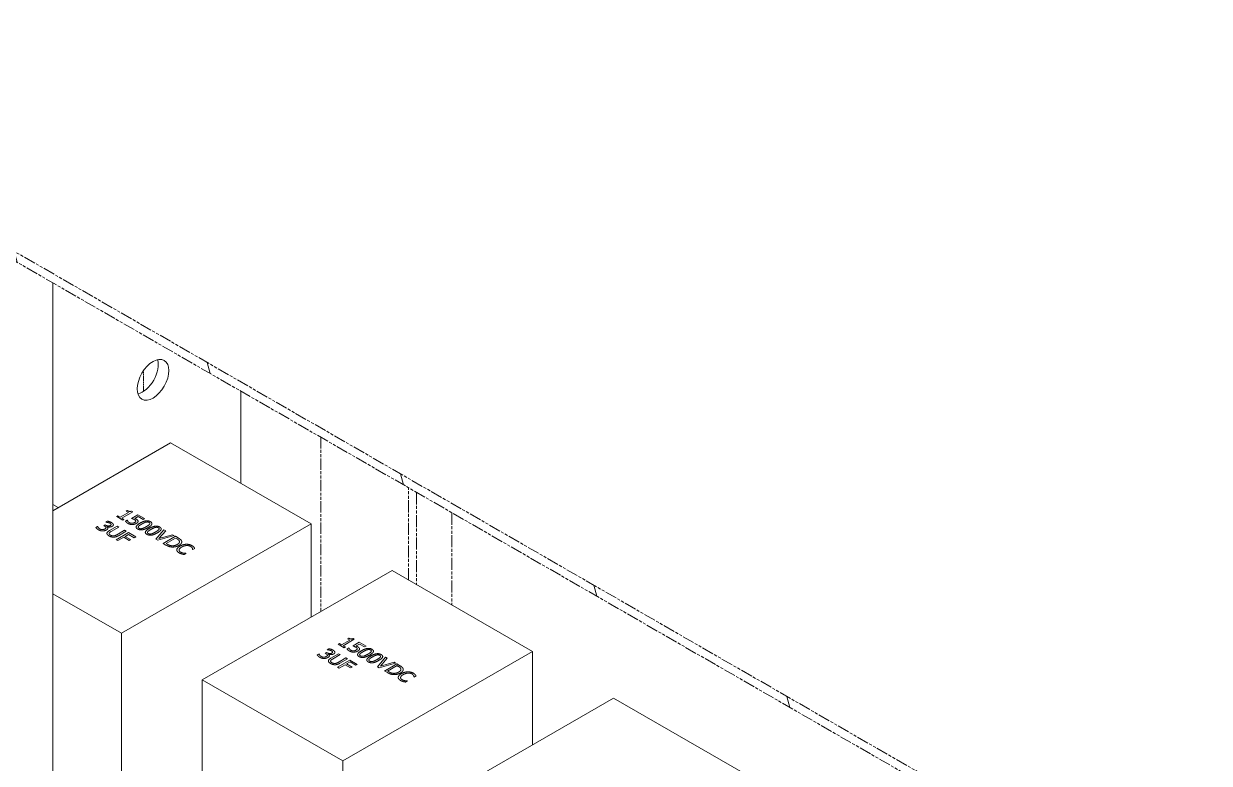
# Model space of a CAD drawing. Header units: millimetres. Extents: x 0 to 8410, y 0 to 5940.
# Drawn here: x 6881.3 to 7119.8, y 5013.7 to 5162.4 of the extents above; entities that cross this region are included whole.
import ezdxf

# ---------------------------------------------------------------- set-up
doc = ezdxf.new("R2010")
doc.units = ezdxf.units.MM
doc.header["$LTSCALE"] = 10
doc.linetypes.add('DOUBLE_DASH_CHAIN', pattern=[1.2403, 0.6614, -0.0827, 0.1654, -0.0827, 0.1654, -0.0827])
doc.layers.add('가시적인 것(ISO)', color=3, linetype='Continuous', lineweight=5, true_color=0x00ff00)
doc.layers.add('참조(ISO)', color=6, linetype='DOUBLE_DASH_CHAIN', lineweight=5, true_color=0xff00ff)
doc.layers.add('해치(ISO)', color=7, linetype='Continuous', lineweight=5)

msp = doc.modelspace()

# ---------------------------------------------------------------- hatches: boundary and pattern name
at = {"layer": '해치(ISO)'}
h = msp.add_hatch(dxfattribs=at)
h.set_pattern_fill('ANSI31', color=256, scale=254, angle=60, style=0)
h.set_pattern_definition([(105, (0, 0), (-30.66814, -8.2175), [])])
h.paths.add_polyline_path([(6509.78, 4601.9), (6509.78, 4593.32), (6511.4, 4592.38), (6511.4, 4593.71), (6511.4, 4594.02), (6511.4, 4600.97)])
h.paths.add_polyline_path([(6509.78, 4585.96), (6509.78, 4577.38), (6511.4, 4576.44), (6511.4, 4583.39), (6511.4, 4585.02)])
h.paths.add_polyline_path([(6511.4, 3946.93), (6509.78, 3947.86), (6509.78, 3939.28), (6511.4, 3938.34), (6511.4, 3939.67), (6511.4, 3939.98)])
h.paths.add_polyline_path([(6509.78, 3923.34), (6511.4, 3922.4), (6511.4, 3929.35), (6511.4, 3930.99), (6509.78, 3931.92)])
h.paths.add_polyline_path([(7381.14, 4100.11), (7381.14, 4093.17), (7381.14, 4091.53), (7382.77, 4090.59), (7382.77, 4099.18)])
h.paths.add_polyline_path([(7381.14, 4084.17), (7381.14, 4082.54), (7381.14, 4075.59), (7382.77, 4074.65), (7382.77, 4083.24)])
h.paths.add_polyline_path([(7381.14, 4727.42), (7382.77, 4726.48), (7382.77, 4737.27), (7381.14, 4738.21), (7381.14, 4737.94), (7381.14, 4736.57)])
h.paths.add_polyline_path([(6509.78, 5229.21), (6511.4, 5228.27), (6511.4, 5237.43), (6511.4, 5239.06), (6509.78, 5240)])
h.paths.add_polyline_path([(6511.4, 5273.23), (6488.28, 5286.55), (6488.28, 5307.32), (6488.28, 5340.02), (6498.55, 5334.1), (6498.56, 5334.1), (6516.56, 5323.73), (6517.98, 5322.91), (6517.99, 5322.91), (6518.08, 5322.86), (6518.09, 5322.85), (6518.87, 5322.4), (6518.96, 5322.35), (6534.7, 5313.28), (6536.11, 5312.47), (6538.23, 5311.25), (6557.83, 5299.97), (6566.06, 5295.23), (7326.48, 4857.33), (7335.14, 4852.34), (7337.26, 4851.12), (7366.25, 4834.43), (7368.37, 4833.21), (7370.49, 4831.98), (7372.62, 4830.76), (7374.74, 4829.54), (7375.98, 4828.82), (7377.4, 4828.01), (7381.65, 4825.56), (7399.49, 4815.29), (7401.1, 4814.36), (7401.61, 4814.07), (7403.36, 4813.06), (7404.27, 4812.54), (7404.27, 4808.84), (7404.27, 4801.48), (7404.27, 4796.6), (7404.27, 4792.3), (7404.27, 4792.17), (7404.27, 4792.16), (7404.27, 4786.36), (7404.27, 4785.7), (7404.27, 4781.94), (7404.27, 4781.46), (7404.27, 4779.83), (7404.27, 4759.07), (7381.14, 4772.38), (7381.14, 4747.2), (7381.14, 4745.57), (7382.77, 4744.63), (7382.77, 4769.57), (7405.89, 4756.25), (7405.89, 4813.48), (7357.19, 4841.53), (7341.46, 4850.59), (6551.09, 5305.73), (6538.23, 5313.13), (6536.34, 5314.22), (6536.11, 5314.36), (6535.36, 5314.79), (6486.65, 5342.83), (6486.65, 5285.61), (6509.78, 5272.29), (6509.78, 5247.35), (6511.4, 5246.42), (6511.4, 5247.74), (6511.4, 5248.05)])
h.paths.add_polyline_path([(6486.65, 3625.99), (6684.64, 3511.97), (7207.9, 3210.65), (7405.89, 3096.63), (7405.89, 3284.67), (7382.77, 3297.98), (7382.77, 3316.54), (7381.14, 3317.48), (7381.14, 3297.04), (7404.27, 3283.72), (7404.27, 3135.09), (7404.27, 3134.96), (7404.27, 3107.29), (7404.27, 3107.28), (7404.27, 3104.68), (7404.27, 3099.45), (7399.74, 3102.05), (7373.44, 3117.2), (7368.91, 3119.81), (6693.37, 3508.82), (6523.64, 3606.57), (6519.11, 3609.18), (6492.81, 3624.32), (6488.28, 3626.93), (6488.28, 3632.16), (6488.28, 3662.57), (6488.28, 3680.4), (6511.4, 3667.08), (6511.4, 3687.52), (6509.78, 3688.46), (6509.78, 3669.9), (6486.65, 3683.21)])
h = msp.add_hatch(dxfattribs=at)
h.set_pattern_fill('ANSI31', color=256, scale=254, angle=75, style=0)
h.set_pattern_definition([(119.99998, (0, 0), (-27.49631, -15.87499), [])])
edge = h.paths.add_edge_path()
edge.add_line((7404.27, 4779.83), (7404.27, 4781.46))
edge.add_line((7404.27, 4781.46), (7404.27, 4781.94))
edge.add_line((7404.27, 4781.94), (7404.27, 4785.7))
edge.add_line((7404.27, 4785.7), (7404.27, 4786.36))
edge.add_line((7404.27, 4786.36), (7404.27, 4792.16))
edge.add_line((7404.27, 4792.16), (7404.27, 4792.17))
edge.add_line((7404.27, 4792.17), (7404.27, 4792.3))
edge.add_line((7404.27, 4792.3), (7404.27, 4796.6))
edge.add_line((7404.27, 4796.6), (7404.27, 4801.48))
edge.add_line((7404.27, 4801.48), (7404.27, 4808.84))
edge.add_line((7404.27, 4808.84), (7404.27, 4812.54))
edge.add_line((7404.27, 4812.54), (7403.36, 4813.06))
edge.add_line((7403.36, 4813.06), (7401.61, 4814.07))
edge.add_line((7401.61, 4814.07), (7401.1, 4814.36))
edge.add_line((7401.1, 4814.36), (7399.49, 4815.29))
edge.add_line((7399.49, 4815.29), (7381.65, 4825.56))
edge.add_line((7381.65, 4825.56), (7377.4, 4828.01))
edge.add_line((7377.4, 4828.01), (7375.98, 4828.82))
edge.add_line((7375.98, 4828.82), (7375.98, 4827.19))
edge.add_ellipse((7378.1, 4825.97), major_axis=(1.5, -2.6), ratio=0.578093, start_angle=225.1108, end_angle=315.1108)
edge.add_line((7378.1, 4823.51), (7397.55, 4812.32))
edge.add_ellipse((7397.55, 4808.64), major_axis=(2.25, -3.9), ratio=0.578093, start_angle=45.1108, end_angle=135.1108, ccw=False)
edge.add_line((7400.73, 4806.81), (7400.73, 4784.32))
edge.add_ellipse((7402.85, 4783.1), major_axis=(1.5, -2.6), ratio=0.578093, start_angle=225.1108, end_angle=315.1108)
edge.add_line((7402.85, 4780.65), (7404.27, 4779.83))
edge = h.paths.add_edge_path()
edge.add_line((6488.28, 5307.32), (6489.69, 5306.5))
edge.add_ellipse((6489.69, 5308.95), major_axis=(1.5, -2.6), ratio=0.578093, start_angle=315.1108, end_angle=405.1108)
edge.add_line((6491.82, 5307.73), (6491.82, 5330.21))
edge.add_ellipse((6495, 5328.38), major_axis=(-2.25, 3.9), ratio=0.578093, start_angle=315.1108, end_angle=405.1108, ccw=False)
edge.add_line((6495, 5332.06), (6514.44, 5320.86))
edge.add_ellipse((6514.44, 5323.32), major_axis=(1.5, -2.6), ratio=0.578093, start_angle=315.1108, end_angle=405.1108)
edge.add_line((6516.56, 5322.09), (6516.56, 5323.73))
edge.add_line((6516.56, 5323.73), (6498.56, 5334.1))
edge.add_line((6498.56, 5334.1), (6498.55, 5334.1))
edge.add_line((6498.55, 5334.1), (6488.28, 5340.02))
edge.add_line((6488.28, 5340.02), (6488.28, 5307.32))

# ---------------------------------------------------------------- linework, layer by layer
at = {"layer": '가시적인 것(ISO)'}
for p, q in [((6887.18, 3452.78), (6887.18, 5110.31)), ((6925.02, 5069.96), (6925.02, 5088.52)), ((6910.87, 5078.11), (6887.18, 5064.46)), ((6910.87, 5078.11), (6939.16, 5061.82)), ((6888.29, 5065.1), (6887.18, 5065.74)), ((6900.03, 5063.29), (6900.28, 5063.43)), ((6900.04, 5063.28), (6900.28, 5063.42)), ((6900.28, 5063.43), (6900.73, 5063.17)), ((6900.28, 5063.43), (6900.28, 5063.42)), ((6900.28, 5063.42), (6900.73, 5063.16)), ((6900.73, 5063.17), (6902.39, 5064.13)), ((6900.73, 5063.16), (6902.39, 5064.12)), ((6903.28, 5064.27), (6901.05, 5062.99)), ((6901.94, 5064.39), (6902.17, 5064.52)), ((6902.39, 5064.13), (6901.94, 5064.39)), ((6901.95, 5064.38), (6902.17, 5064.51)), ((6902.17, 5064.52), (6902.17, 5064.51)), ((6902.39, 5064.13), (6902.39, 5064.12)), ((6903.02, 5064.42), (6903.28, 5064.27)), ((6903.02, 5064.42), (6903.02, 5064.41)), ((6903.02, 5064.41), (6903.27, 5064.27)), ((6903.02, 5062.95), (6904.3, 5063.68)), ((6903.03, 5062.94), (6904.3, 5063.67)), ((6904.32, 5063.33), (6903.66, 5062.95)), ((6904.3, 5063.68), (6905.65, 5062.9)), ((6904.3, 5063.68), (6904.3, 5063.67)), ((6904.3, 5063.67), (6905.65, 5062.89)), ((6905.36, 5062.73), (6904.32, 5063.33)), ((6895.84, 5061.12), (6896.19, 5061.32)), ((6895.84, 5061.11), (6896.19, 5061.31)), ((6896.19, 5061.32), (6896.22, 5061.31)), ((6896.19, 5061.32), (6896.19, 5061.31)), ((6896.19, 5061.31), (6896.22, 5061.3)), ((6896.22, 5061.31), (6896.22, 5061.3)), ((6897.45, 5061.47), (6897.73, 5061.62)), ((6897.59, 5061.39), (6897.45, 5061.47)), ((6897.46, 5061.46), (6897.73, 5061.62)), ((6897.73, 5061.62), (6897.84, 5061.56)), ((6897.73, 5061.62), (6897.73, 5061.62)), ((6897.73, 5061.62), (6897.84, 5061.55)), ((6897.83, 5062.19), (6898.18, 5062.39)), ((6897.85, 5062.18), (6897.83, 5062.19)), ((6897.84, 5062.19), (6898.18, 5062.38)), ((6897.88, 5061.08), (6897.88, 5061.07)), ((6898.11, 5061.28), (6898.09, 5061.27)), ((6898.09, 5061.27), (6898.09, 5061.26)), ((6898.18, 5062.39), (6898.18, 5062.38)), ((6898.59, 5060.49), (6900.13, 5061.38)), ((6898.59, 5060.49), (6900.13, 5061.38)), ((6898.9, 5061.7), (6898.9, 5061.69)), ((6900.46, 5061.19), (6898.92, 5060.31)), ((6901.24, 5062.59), (6900.03, 5063.29)), ((6900.13, 5061.38), (6900.46, 5061.19)), ((6900.13, 5061.38), (6900.13, 5061.38)), ((6900.13, 5061.38), (6900.45, 5061.19)), ((6900.73, 5063.17), (6900.73, 5063.16)), ((6900.98, 5039.83), (6939.16, 5061.82)), ((6901.05, 5062.99), (6901.49, 5062.74)), ((6901.05, 5062.99), (6901.05, 5062.98)), ((6901.05, 5062.98), (6901.48, 5062.73)), ((6901.49, 5062.74), (6901.24, 5062.59)), ((6901.81, 5062.36), (6902.16, 5062.57)), ((6901.81, 5062.36), (6902.16, 5062.56)), ((6902.16, 5062.57), (6902.18, 5062.55)), ((6902.16, 5062.57), (6902.16, 5062.56)), ((6902.16, 5062.56), (6902.18, 5062.54)), ((6902.18, 5062.55), (6902.18, 5062.54)), ((6902.32, 5062.32), (6902.32, 5062.31)), ((6903.11, 5061.95), (6903.11, 5061.95)), ((6903.66, 5062.95), (6903.66, 5062.94)), ((6903.86, 5062.37), (6903.86, 5062.36)), ((6904.35, 5061.17), (6904.35, 5061.16)), ((6905.65, 5062.9), (6905.36, 5062.73)), ((6906.72, 5061.92), (6906.72, 5061.91)), ((6939.16, 5061.82), (6939.16, 5043.09)), ((6898.51, 5059.89), (6898.51, 5059.88)), ((6899.92, 5058.66), (6902.39, 5060.08)), ((6900.25, 5058.47), (6899.92, 5058.66)), ((6899.93, 5058.65), (6902.39, 5060.07)), ((6900.04, 5059.65), (6901.59, 5060.54)), ((6900.04, 5059.64), (6901.59, 5060.53)), ((6901.44, 5059.15), (6900.25, 5058.47)), ((6901.92, 5060.35), (6900.38, 5059.46)), ((6902.54, 5058.52), (6901.44, 5059.15)), ((6901.59, 5060.54), (6901.92, 5060.35)), ((6901.59, 5060.54), (6901.59, 5060.53)), ((6901.59, 5060.53), (6901.92, 5060.35)), ((6902.43, 5059.72), (6901.73, 5059.32)), ((6901.73, 5059.32), (6902.84, 5058.69)), ((6901.73, 5059.32), (6901.73, 5059.31)), ((6901.73, 5059.31), (6902.83, 5058.68)), ((6902.39, 5060.08), (6903.87, 5059.23)), ((6902.39, 5060.08), (6902.39, 5060.07)), ((6902.39, 5060.07), (6903.87, 5059.23)), ((6903.58, 5059.06), (6902.43, 5059.72)), ((6902.84, 5058.69), (6902.54, 5058.52)), ((6903.87, 5059.23), (6903.58, 5059.06)), ((6906.21, 5060.1), (6906.21, 5060.09)), ((6907.92, 5058.74), (6909.54, 5060.66)), ((6908.28, 5058.54), (6907.92, 5058.74)), ((6907.93, 5058.74), (6909.54, 5060.65)), ((6911.6, 5059.47), (6908.28, 5058.54)), ((6909.9, 5060.45), (6908.53, 5058.88)), ((6908.53, 5058.88), (6911.27, 5059.66)), ((6908.53, 5058.87), (6911.27, 5059.66)), ((6908.53, 5058.88), (6908.53, 5058.87)), ((6908.57, 5060.85), (6908.57, 5060.84)), ((6909.37, 5057.91), (6911.84, 5059.34)), ((6909.37, 5057.91), (6911.84, 5059.33)), ((6909.54, 5060.66), (6909.9, 5060.45)), ((6909.54, 5060.66), (6909.54, 5060.65)), ((6909.54, 5060.65), (6909.89, 5060.45)), ((6911.88, 5058.98), (6909.98, 5057.88)), ((6911.27, 5059.66), (6911.6, 5059.47)), ((6911.27, 5059.66), (6911.27, 5059.66)), ((6911.27, 5059.66), (6911.59, 5059.47)), ((6911.84, 5059.34), (6912.4, 5059.01)), ((6911.84, 5059.34), (6911.84, 5059.33)), ((6911.84, 5059.33), (6912.4, 5059)), ((6912.14, 5058.84), (6911.88, 5058.98)), ((6909.94, 5057.58), (6909.37, 5057.91)), ((6909.98, 5057.88), (6909.98, 5057.88)), ((6909.98, 5057.88), (6910.23, 5057.74)), ((6909.98, 5057.88), (6910.23, 5057.73)), ((6911.08, 5057.44), (6911.08, 5057.43)), ((6912.59, 5056.56), (6912.59, 5056.56)), ((6912.67, 5058.24), (6912.67, 5058.23)), ((6915.32, 5056.68), (6915.3, 5056.7)), ((6915.72, 5056.91), (6915.32, 5056.68)), ((6915.54, 5057.18), (6915.54, 5057.18)), ((6913.49, 5055.95), (6913.49, 5055.95)), ((6913.97, 5055.9), (6913.58, 5055.68)), ((6913.95, 5055.92), (6913.97, 5055.9)), ((6913.95, 5055.92), (6913.95, 5055.91)), ((6913.95, 5055.91), (6913.97, 5055.9)), ((6955.42, 5052.45), (6917.24, 5030.47)), ((6955.42, 5052.45), (6983.71, 5036.17)), ((6900.98, 5039.83), (6887.18, 5047.78)), ((6900.98, 5001.57), (6900.98, 5039.83)), ((6944.58, 5037.63), (6944.83, 5037.78)), ((6944.58, 5037.63), (6944.83, 5037.77)), ((6945.78, 5036.94), (6944.58, 5037.63)), ((6944.83, 5037.78), (6945.28, 5037.52)), ((6944.83, 5037.78), (6944.83, 5037.77)), ((6944.83, 5037.77), (6945.28, 5037.51)), ((6945.28, 5037.52), (6946.94, 5038.47)), ((6945.28, 5037.51), (6946.94, 5038.47)), ((6945.28, 5037.52), (6945.28, 5037.51)), ((6947.83, 5038.62), (6945.6, 5037.34)), ((6945.6, 5037.34), (6946.04, 5037.08)), ((6945.6, 5037.34), (6945.6, 5037.33)), ((6945.6, 5037.33), (6946.03, 5037.08)), ((6946.04, 5037.08), (6945.78, 5036.94)), ((6946.49, 5038.73), (6946.72, 5038.86)), ((6946.94, 5038.47), (6946.49, 5038.73)), ((6946.5, 5038.73), (6946.72, 5038.86)), ((6946.72, 5038.86), (6946.72, 5038.86)), ((6946.94, 5038.47), (6946.94, 5038.47)), ((6947.57, 5038.77), (6947.83, 5038.62)), ((6947.57, 5038.77), (6947.57, 5038.76)), ((6947.57, 5038.76), (6947.82, 5038.62)), ((6947.57, 5037.29), (6948.84, 5038.03)), ((6947.58, 5037.29), (6948.84, 5038.02)), ((6948.87, 5037.68), (6948.21, 5037.3)), ((6948.21, 5037.3), (6948.21, 5037.29)), ((6948.84, 5038.03), (6950.2, 5037.24)), ((6948.84, 5038.03), (6948.84, 5038.02)), ((6948.84, 5038.02), (6950.19, 5037.24)), ((6949.91, 5037.08), (6948.87, 5037.68)), ((6950.2, 5037.24), (6949.91, 5037.08)), ((6940.39, 5035.47), (6940.74, 5035.67)), ((6940.39, 5035.46), (6940.74, 5035.66)), ((6940.74, 5035.67), (6940.76, 5035.66)), ((6940.74, 5035.67), (6940.74, 5035.66)), ((6940.74, 5035.66), (6940.76, 5035.65)), ((6940.76, 5035.66), (6940.76, 5035.65)), ((6942, 5035.81), (6942.27, 5035.97)), ((6942.14, 5035.73), (6942, 5035.81)), ((6942.01, 5035.81), (6942.27, 5035.96)), ((6942.27, 5035.97), (6942.38, 5035.91)), ((6942.27, 5035.97), (6942.27, 5035.96)), ((6942.27, 5035.96), (6942.38, 5035.9)), ((6942.38, 5036.54), (6942.73, 5036.74)), ((6942.4, 5036.52), (6942.38, 5036.54)), ((6942.39, 5036.53), (6942.73, 5036.73)), ((6942.43, 5035.43), (6942.43, 5035.42)), ((6942.66, 5035.63), (6942.64, 5035.61)), ((6942.64, 5035.61), (6942.64, 5035.6)), ((6942.73, 5036.74), (6942.73, 5036.73)), ((6943.14, 5034.84), (6944.68, 5035.73)), ((6943.14, 5034.83), (6944.68, 5035.72)), ((6943.45, 5036.04), (6943.45, 5036.04)), ((6945.01, 5035.54), (6943.46, 5034.65)), ((6944.59, 5034), (6946.14, 5034.89)), ((6944.59, 5033.99), (6946.14, 5034.88)), ((6944.68, 5035.73), (6945.01, 5035.54)), ((6944.68, 5035.73), (6944.68, 5035.72)), ((6944.68, 5035.72), (6945, 5035.54)), ((6946.47, 5034.7), (6944.93, 5033.81)), ((6945.52, 5014.18), (6983.71, 5036.17)), ((6946.14, 5034.89), (6946.47, 5034.7)), ((6946.14, 5034.89), (6946.14, 5034.88)), ((6946.14, 5034.88), (6946.46, 5034.7)), ((6946.35, 5036.71), (6946.71, 5036.91)), ((6946.36, 5036.71), (6946.71, 5036.91)), ((6946.71, 5036.91), (6946.73, 5036.9)), ((6946.71, 5036.91), (6946.71, 5036.91)), ((6946.71, 5036.91), (6946.73, 5036.89)), ((6946.73, 5036.9), (6946.73, 5036.89)), ((6946.86, 5036.67), (6946.86, 5036.66)), ((6947.66, 5036.3), (6947.66, 5036.29)), ((6948.41, 5036.72), (6948.41, 5036.71)), ((6948.9, 5035.51), (6948.9, 5035.51)), ((6951.26, 5036.26), (6951.26, 5036.25)), ((6952.47, 5033.09), (6954.09, 5035)), ((6952.47, 5033.09), (6954.09, 5035)), ((6954.44, 5034.8), (6953.08, 5033.22)), ((6953.12, 5035.19), (6953.12, 5035.18)), ((6954.09, 5035), (6954.44, 5034.8)), ((6954.09, 5035), (6954.09, 5035)), ((6954.09, 5035), (6954.44, 5034.8)), ((6983.71, 5036.17), (6983.71, 5017.43)), ((6943.06, 5034.24), (6943.06, 5034.23)), ((6944.47, 5033), (6946.94, 5034.43)), ((6944.47, 5033), (6946.94, 5034.42)), ((6944.8, 5032.81), (6944.47, 5033)), ((6945.99, 5033.5), (6944.8, 5032.81)), ((6947.09, 5032.86), (6945.99, 5033.5)), ((6946.98, 5034.07), (6946.28, 5033.67)), ((6946.28, 5033.67), (6947.38, 5033.03)), ((6946.28, 5033.67), (6946.28, 5033.66)), ((6946.28, 5033.66), (6947.38, 5033.03)), ((6946.94, 5034.43), (6948.42, 5033.58)), ((6946.94, 5034.43), (6946.94, 5034.42)), ((6946.94, 5034.42), (6948.42, 5033.57)), ((6948.13, 5033.41), (6946.98, 5034.07)), ((6947.38, 5033.03), (6947.09, 5032.86)), ((6948.42, 5033.58), (6948.13, 5033.41)), ((6950.76, 5034.44), (6950.76, 5034.44)), ((6952.82, 5032.88), (6952.47, 5033.09)), ((6956.15, 5033.82), (6952.82, 5032.88)), ((6953.08, 5033.22), (6955.82, 5034.01)), ((6953.08, 5033.21), (6955.82, 5034)), ((6953.08, 5033.22), (6953.08, 5033.21)), ((6953.91, 5032.26), (6956.39, 5033.68)), ((6953.92, 5032.25), (6956.39, 5033.67)), ((6956.43, 5033.33), (6954.53, 5032.23)), ((6955.82, 5034.01), (6956.15, 5033.82)), ((6955.82, 5034.01), (6955.82, 5034)), ((6955.82, 5034), (6956.14, 5033.82)), ((6956.39, 5033.68), (6956.95, 5033.36)), ((6956.39, 5033.68), (6956.39, 5033.67)), ((6956.39, 5033.67), (6956.95, 5033.35)), ((6956.68, 5033.18), (6956.43, 5033.33)), ((6957.22, 5032.58), (6957.22, 5032.57)), ((6945.52, 5014.18), (6917.24, 5030.47)), ((6917.24, 5030.47), (6917.24, 4995.67)), ((6954.48, 5031.93), (6953.91, 5032.26)), ((6954.53, 5032.23), (6954.53, 5032.22)), ((6954.53, 5032.23), (6954.78, 5032.09)), ((6954.53, 5032.22), (6954.78, 5032.08)), ((6955.63, 5031.79), (6955.63, 5031.78)), ((6957.14, 5030.91), (6957.14, 5030.9)), ((6958.03, 5030.3), (6958.03, 5030.29)), ((6958.52, 5030.25), (6958.13, 5030.02)), ((6958.5, 5030.26), (6958.52, 5030.25)), ((6958.5, 5030.26), (6958.5, 5030.26)), ((6958.5, 5030.26), (6958.51, 5030.25)), ((6959.87, 5031.03), (6959.85, 5031.04)), ((6960.27, 5031.26), (6959.87, 5031.03)), ((6960.08, 5031.53), (6960.08, 5031.52)), ((6999.97, 5026.8), (6961.79, 5004.81)), ((6999.97, 5026.8), (7028.25, 5010.51)), ((6945.52, 4973.3), (6945.52, 5014.18))]:
    msp.add_line(p, q, dxfattribs=at)
msp.add_ellipse((6907.34, 5090.82), major_axis=(-2.25, -3.9), ratio=0.578093, dxfattribs=at)
msp.add_ellipse((6905.22, 5092.04), major_axis=(2.25, 3.9), ratio=0.578093, start_param=3.631445, end_param=5.793333, dxfattribs=at)
for points in [[(6902.17, 5064.52), (6902.42, 5064.37), (6902.81, 5064.32), (6903.02, 5064.42)], [(6902.17, 5064.51), (6902.42, 5064.36), (6902.81, 5064.31), (6903.02, 5064.41)], [(6896.36, 5060.64), (6896.18, 5060.75), (6895.9, 5061.01), (6895.84, 5061.12)], [(6896.22, 5061.31), (6896.24, 5061.21), (6896.46, 5060.92), (6896.63, 5060.82)], [(6896.22, 5061.3), (6896.24, 5061.2), (6896.46, 5060.91), (6896.63, 5060.81)], [(6897.88, 5061.12), (6897.86, 5061.19), (6897.7, 5061.32), (6897.59, 5061.39)], [(6897.67, 5060.83), (6897.8, 5060.9), (6897.9, 5061.05), (6897.88, 5061.12)], [(6897.84, 5061.56), (6898.06, 5061.43), (6898.55, 5061.39), (6898.75, 5061.51)], [(6897.84, 5061.55), (6898.06, 5061.42), (6898.55, 5061.39), (6898.75, 5061.5)], [(6898.24, 5062.12), (6898.12, 5062.14), (6897.93, 5062.17), (6897.85, 5062.18)], [(6898.26, 5060.98), (6898.27, 5060.9), (6898.14, 5060.71), (6897.98, 5060.62)], [(6898.09, 5061.27), (6898.15, 5061.21), (6898.26, 5061.07), (6898.26, 5060.98)], [(6898.09, 5061.26), (6898.15, 5061.2), (6898.26, 5061.06), (6898.26, 5060.97)], [(6899.13, 5061.34), (6898.92, 5061.22), (6898.34, 5061.19), (6898.11, 5061.28)], [(6898.18, 5062.39), (6898.35, 5062.36), (6898.81, 5062.2), (6898.98, 5062.11)], [(6898.18, 5062.38), (6898.35, 5062.35), (6898.81, 5062.19), (6898.98, 5062.1)], [(6898.67, 5061.96), (6898.58, 5062.01), (6898.36, 5062.09), (6898.24, 5062.12)], [(6898.26, 5060.97), (6898.26, 5060.97), (6898.26, 5060.96)], [(6898.89, 5061.74), (6898.87, 5061.8), (6898.75, 5061.91), (6898.67, 5061.96)], [(6898.75, 5061.51), (6898.85, 5061.56), (6898.91, 5061.68), (6898.89, 5061.74)], [(6898.98, 5062.11), (6899.15, 5062.01), (6899.33, 5061.83), (6899.36, 5061.73)], [(6898.98, 5062.1), (6899.15, 5062), (6899.33, 5061.82), (6899.36, 5061.72)], [(6899.36, 5061.73), (6899.39, 5061.62), (6899.28, 5061.42), (6899.13, 5061.34)], [(6899.36, 5061.72), (6899.37, 5061.68), (6899.37, 5061.65)], [(6902.31, 5061.91), (6902.14, 5062.01), (6901.87, 5062.26), (6901.81, 5062.36)], [(6902.18, 5062.55), (6902.19, 5062.51), (6902.26, 5062.39), (6902.32, 5062.32)], [(6902.18, 5062.54), (6902.19, 5062.51), (6902.26, 5062.38), (6902.32, 5062.31)], [(6903.16, 5061.7), (6902.95, 5061.7), (6902.51, 5061.8), (6902.31, 5061.91)], [(6902.32, 5062.32), (6902.38, 5062.25), (6902.5, 5062.13), (6902.61, 5062.07)], [(6902.32, 5062.31), (6902.38, 5062.24), (6902.5, 5062.12), (6902.61, 5062.06)], [(6902.61, 5062.07), (6902.71, 5062.01), (6902.97, 5061.95), (6903.11, 5061.95)], [(6902.61, 5062.06), (6902.71, 5062.01), (6902.97, 5061.94), (6903.11, 5061.95)], [(6903.57, 5062.7), (6903.43, 5062.78), (6903.12, 5062.91), (6903.02, 5062.95)], [(6903.11, 5061.95), (6903.25, 5061.96), (6903.51, 5062.04), (6903.64, 5062.11)], [(6903.11, 5061.95), (6903.25, 5061.95), (6903.51, 5062.03), (6903.64, 5062.1)], [(6903.98, 5061.92), (6903.8, 5061.81), (6903.38, 5061.7), (6903.16, 5061.7)], [(6903.86, 5062.4), (6903.85, 5062.48), (6903.7, 5062.63), (6903.57, 5062.7)], [(6903.64, 5062.11), (6903.78, 5062.19), (6903.87, 5062.33), (6903.86, 5062.4)], [(6903.66, 5062.95), (6903.73, 5062.92), (6903.85, 5062.86), (6903.9, 5062.83)], [(6903.66, 5062.94), (6903.73, 5062.91), (6903.85, 5062.85), (6903.9, 5062.82)], [(6903.9, 5062.83), (6904.09, 5062.72), (6904.29, 5062.53), (6904.32, 5062.41)], [(6903.9, 5062.82), (6904.09, 5062.71), (6904.29, 5062.52), (6904.32, 5062.4)], [(6904.25, 5060.8), (6903.84, 5061.03), (6904.09, 5061.62), (6904.74, 5061.99)], [(6904.32, 5062.41), (6904.35, 5062.28), (6904.2, 5062.05), (6903.98, 5061.92)], [(6906.33, 5061.08), (6905.66, 5060.7), (6904.65, 5060.57), (6904.25, 5060.8)], [(6904.32, 5062.4), (6904.33, 5062.37), (6904.33, 5062.33)], [(6904.42, 5061.32), (6904.34, 5061.22), (6904.38, 5061.04), (6904.52, 5060.96)], [(6905.08, 5061.8), (6904.82, 5061.65), (6904.5, 5061.43), (6904.42, 5061.32)], [(6904.52, 5060.96), (6904.66, 5060.88), (6904.97, 5060.85), (6905.15, 5060.9)], [(6904.52, 5060.95), (6904.66, 5060.87), (6904.97, 5060.84), (6905.15, 5060.89)], [(6904.74, 5061.99), (6905.41, 5062.38), (6906.42, 5062.51), (6906.82, 5062.28)], [(6904.74, 5061.99), (6905.41, 5062.37), (6906.42, 5062.51), (6906.82, 5062.27)], [(6905.92, 5062.19), (6905.74, 5062.14), (6905.32, 5061.94), (6905.08, 5061.8)], [(6905.15, 5060.9), (6905.32, 5060.94), (6905.74, 5061.13), (6905.99, 5061.28)], [(6905.15, 5060.89), (6905.32, 5060.93), (6905.74, 5061.12), (6905.99, 5061.27)], [(6906.1, 5059.73), (6905.7, 5059.96), (6905.95, 5060.55), (6906.6, 5060.93)], [(6906.55, 5062.12), (6906.41, 5062.2), (6906.1, 5062.23), (6905.92, 5062.19)], [(6905.99, 5061.28), (6906.24, 5061.43), (6906.58, 5061.66), (6906.66, 5061.77)], [(6905.99, 5061.27), (6906.24, 5061.42), (6906.58, 5061.66), (6906.66, 5061.76)], [(6906.82, 5062.28), (6907.23, 5062.05), (6906.97, 5061.46), (6906.33, 5061.08)], [(6906.66, 5061.77), (6906.73, 5061.87), (6906.69, 5062.04), (6906.55, 5062.12)], [(6906.6, 5060.93), (6907.27, 5061.31), (6908.28, 5061.45), (6908.68, 5061.21)], [(6906.6, 5060.92), (6907.27, 5061.3), (6908.28, 5061.44), (6908.68, 5061.2)], [(6906.66, 5061.76), (6906.72, 5061.84), (6906.72, 5061.91)], [(6906.82, 5062.27), (6907.13, 5062.1), (6907.13, 5061.89)], [(6907.78, 5061.12), (6907.6, 5061.07), (6907.18, 5060.87), (6906.94, 5060.73)], [(6908.41, 5061.05), (6908.27, 5061.13), (6907.96, 5061.16), (6907.78, 5061.12)], [(6908.68, 5061.21), (6909.09, 5060.98), (6908.83, 5060.39), (6908.18, 5060.02)], [(6908.51, 5060.7), (6908.59, 5060.8), (6908.55, 5060.97), (6908.41, 5061.05)], [(6908.68, 5061.2), (6908.99, 5061.03), (6908.99, 5060.82)], [(6897.2, 5060.42), (6896.98, 5060.42), (6896.56, 5060.53), (6896.36, 5060.64)], [(6896.63, 5060.82), (6896.73, 5060.76), (6897, 5060.68), (6897.14, 5060.68)], [(6896.63, 5060.81), (6896.73, 5060.75), (6897, 5060.67), (6897.14, 5060.68)], [(6897.14, 5060.68), (6897.28, 5060.69), (6897.53, 5060.75), (6897.67, 5060.83)], [(6897.14, 5060.68), (6897.28, 5060.68), (6897.53, 5060.74), (6897.67, 5060.82)], [(6897.98, 5060.62), (6897.81, 5060.52), (6897.41, 5060.43), (6897.2, 5060.42)], [(6898.07, 5059.92), (6898.07, 5060.07), (6898.32, 5060.34), (6898.59, 5060.49)], [(6898.5, 5059.41), (6898.28, 5059.54), (6898.07, 5059.79), (6898.07, 5059.92)], [(6899.39, 5059.17), (6899.15, 5059.17), (6898.73, 5059.28), (6898.5, 5059.41)], [(6898.52, 5059.96), (6898.49, 5059.86), (6898.62, 5059.67), (6898.78, 5059.58)], [(6898.92, 5060.31), (6898.74, 5060.21), (6898.56, 5060.05), (6898.52, 5059.96)], [(6898.78, 5059.58), (6898.94, 5059.49), (6899.28, 5059.41), (6899.44, 5059.43)], [(6898.78, 5059.57), (6898.94, 5059.48), (6899.28, 5059.4), (6899.44, 5059.42)], [(6900.38, 5059.46), (6900.12, 5059.31), (6899.65, 5059.16), (6899.39, 5059.17)], [(6899.44, 5059.43), (6899.6, 5059.45), (6899.88, 5059.55), (6900.04, 5059.65)], [(6899.44, 5059.42), (6899.6, 5059.44), (6899.88, 5059.54), (6900.04, 5059.64)], [(6908.18, 5060.02), (6907.52, 5059.63), (6906.51, 5059.5), (6906.1, 5059.73)], [(6906.28, 5060.25), (6906.19, 5060.15), (6906.23, 5059.97), (6906.38, 5059.89)], [(6906.94, 5060.73), (6906.68, 5060.58), (6906.36, 5060.36), (6906.28, 5060.25)], [(6906.38, 5059.89), (6906.52, 5059.81), (6906.82, 5059.78), (6907.01, 5059.83)], [(6906.38, 5059.88), (6906.52, 5059.8), (6906.82, 5059.77), (6907.01, 5059.82)], [(6907.01, 5059.83), (6907.18, 5059.87), (6907.59, 5060.06), (6907.85, 5060.21)], [(6907.01, 5059.82), (6907.18, 5059.86), (6907.59, 5060.05), (6907.85, 5060.2)], [(6907.85, 5060.21), (6908.1, 5060.36), (6908.44, 5060.6), (6908.51, 5060.7)], [(6907.85, 5060.2), (6908.1, 5060.35), (6908.44, 5060.59), (6908.51, 5060.69)], [(6908.51, 5060.69), (6908.57, 5060.77), (6908.57, 5060.84)], [(6912.64, 5058.38), (6912.59, 5058.5), (6912.36, 5058.71), (6912.14, 5058.84)], [(6912.4, 5059.01), (6912.75, 5058.81), (6913.05, 5058.52), (6913.09, 5058.39)], [(6912.4, 5059), (6912.75, 5058.8), (6913.05, 5058.51), (6913.09, 5058.38)], [(6911.01, 5057.19), (6910.7, 5057.23), (6910.24, 5057.41), (6909.94, 5057.58)], [(6910.23, 5057.74), (6910.45, 5057.61), (6910.85, 5057.46), (6911.08, 5057.44)], [(6910.23, 5057.73), (6910.45, 5057.61), (6910.85, 5057.46), (6911.08, 5057.43)], [(6912.55, 5057.5), (6912.21, 5057.3), (6911.39, 5057.15), (6911.01, 5057.19)], [(6911.08, 5057.44), (6911.37, 5057.41), (6911.92, 5057.53), (6912.21, 5057.7)], [(6911.08, 5057.43), (6911.37, 5057.4), (6911.92, 5057.52), (6912.21, 5057.69)], [(6912.6, 5056), (6912.36, 5056.14), (6912.11, 5056.47), (6912.13, 5056.64)], [(6912.12, 5056.6), (6912.12, 5056.62), (6912.13, 5056.64)], [(6912.13, 5056.64), (6912.14, 5056.82), (6912.46, 5057.19), (6912.77, 5057.37)], [(6912.13, 5056.64), (6912.14, 5056.81), (6912.46, 5057.18), (6912.77, 5057.36)], [(6912.21, 5057.7), (6912.5, 5057.86), (6912.71, 5058.2), (6912.64, 5058.38)], [(6913.09, 5058.39), (6913.17, 5058.16), (6912.91, 5057.71), (6912.55, 5057.5)], [(6913.11, 5057.18), (6912.86, 5057.03), (6912.61, 5056.75), (6912.59, 5056.61)], [(6912.59, 5056.61), (6912.57, 5056.48), (6912.73, 5056.25), (6912.89, 5056.16)], [(6912.77, 5057.37), (6913.08, 5057.55), (6913.7, 5057.73), (6914.02, 5057.74)], [(6912.77, 5057.36), (6913.08, 5057.54), (6913.7, 5057.72), (6914.02, 5057.73)], [(6912.89, 5056.16), (6913.03, 5056.08), (6913.34, 5055.98), (6913.49, 5055.95)], [(6912.89, 5056.15), (6913.03, 5056.07), (6913.34, 5055.97), (6913.49, 5055.95)], [(6913.09, 5058.38), (6913.12, 5058.29), (6913.12, 5058.21)], [(6914.08, 5057.48), (6913.85, 5057.47), (6913.35, 5057.31), (6913.11, 5057.18)], [(6914.02, 5057.74), (6914.34, 5057.75), (6914.92, 5057.62), (6915.17, 5057.47)], [(6914.02, 5057.73), (6914.34, 5057.74), (6914.92, 5057.61), (6915.17, 5057.46)], [(6914.88, 5057.31), (6914.72, 5057.4), (6914.31, 5057.49), (6914.08, 5057.48)], [(6915.23, 5056.98), (6915.18, 5057.06), (6915.03, 5057.23), (6914.88, 5057.31)], [(6915.17, 5057.47), (6915.29, 5057.4), (6915.47, 5057.25), (6915.54, 5057.18)], [(6915.17, 5057.46), (6915.29, 5057.39), (6915.47, 5057.24), (6915.54, 5057.18)], [(6915.3, 5056.7), (6915.29, 5056.75), (6915.27, 5056.89), (6915.23, 5056.98)], [(6915.54, 5057.18), (6915.59, 5057.12), (6915.68, 5056.98), (6915.72, 5056.91)], [(6913.11, 5055.79), (6912.97, 5055.83), (6912.75, 5055.91), (6912.6, 5056)], [(6913.58, 5055.68), (6913.46, 5055.7), (6913.24, 5055.75), (6913.11, 5055.79)], [(6913.49, 5055.95), (6913.63, 5055.93), (6913.87, 5055.92), (6913.95, 5055.92)], [(6913.49, 5055.95), (6913.63, 5055.92), (6913.87, 5055.91), (6913.95, 5055.91)], [(6946.72, 5038.86), (6946.97, 5038.72), (6947.36, 5038.66), (6947.57, 5038.77)], [(6946.72, 5038.86), (6946.97, 5038.71), (6947.36, 5038.65), (6947.57, 5038.76)], [(6948.12, 5037.04), (6947.98, 5037.12), (6947.67, 5037.26), (6947.57, 5037.29)], [(6948.21, 5037.3), (6948.28, 5037.27), (6948.4, 5037.2), (6948.45, 5037.17)], [(6948.21, 5037.29), (6948.28, 5037.26), (6948.4, 5037.19), (6948.45, 5037.17)], [(6948.45, 5037.17), (6948.64, 5037.06), (6948.84, 5036.88), (6948.87, 5036.76)], [(6948.45, 5037.17), (6948.64, 5037.06), (6948.84, 5036.87), (6948.87, 5036.75)], [(6940.91, 5034.99), (6940.73, 5035.1), (6940.45, 5035.36), (6940.39, 5035.47)], [(6940.76, 5035.66), (6940.79, 5035.55), (6941, 5035.27), (6941.18, 5035.17)], [(6940.76, 5035.65), (6940.79, 5035.54), (6941, 5035.26), (6941.18, 5035.16)], [(6941.75, 5034.77), (6941.53, 5034.77), (6941.11, 5034.88), (6940.91, 5034.99)], [(6941.18, 5035.17), (6941.28, 5035.11), (6941.55, 5035.03), (6941.69, 5035.03)], [(6941.18, 5035.16), (6941.28, 5035.1), (6941.55, 5035.02), (6941.69, 5035.02)], [(6941.69, 5035.03), (6941.83, 5035.04), (6942.08, 5035.1), (6942.21, 5035.17)], [(6941.69, 5035.02), (6941.83, 5035.03), (6942.08, 5035.09), (6942.21, 5035.17)], [(6942.53, 5034.97), (6942.36, 5034.87), (6941.96, 5034.77), (6941.75, 5034.77)], [(6942.42, 5035.47), (6942.4, 5035.54), (6942.25, 5035.67), (6942.14, 5035.73)], [(6942.21, 5035.17), (6942.35, 5035.25), (6942.44, 5035.4), (6942.42, 5035.47)], [(6942.38, 5035.91), (6942.61, 5035.78), (6943.1, 5035.74), (6943.3, 5035.86)], [(6942.38, 5035.9), (6942.61, 5035.77), (6943.1, 5035.73), (6943.3, 5035.85)], [(6942.78, 5036.46), (6942.67, 5036.49), (6942.48, 5036.52), (6942.4, 5036.52)], [(6942.81, 5035.33), (6942.82, 5035.24), (6942.69, 5035.06), (6942.53, 5034.97)], [(6942.62, 5034.27), (6942.62, 5034.42), (6942.87, 5034.69), (6943.14, 5034.84)], [(6942.64, 5035.61), (6942.7, 5035.56), (6942.81, 5035.41), (6942.81, 5035.33)], [(6942.64, 5035.6), (6942.7, 5035.55), (6942.81, 5035.41), (6942.81, 5035.32)], [(6943.67, 5035.68), (6943.47, 5035.56), (6942.89, 5035.54), (6942.66, 5035.63)], [(6942.73, 5036.74), (6942.9, 5036.71), (6943.36, 5036.55), (6943.53, 5036.45)], [(6942.73, 5036.73), (6942.9, 5036.7), (6943.36, 5036.54), (6943.53, 5036.45)], [(6943.22, 5036.3), (6943.13, 5036.36), (6942.9, 5036.43), (6942.78, 5036.46)], [(6942.81, 5035.32), (6942.81, 5035.32), (6942.81, 5035.31)], [(6943.44, 5036.09), (6943.42, 5036.15), (6943.3, 5036.25), (6943.22, 5036.3)], [(6943.3, 5035.86), (6943.4, 5035.91), (6943.46, 5036.03), (6943.44, 5036.09)], [(6943.53, 5036.45), (6943.7, 5036.36), (6943.88, 5036.17), (6943.91, 5036.07)], [(6943.53, 5036.45), (6943.7, 5036.35), (6943.88, 5036.17), (6943.91, 5036.06)], [(6943.91, 5036.07), (6943.94, 5035.97), (6943.83, 5035.77), (6943.67, 5035.68)], [(6943.91, 5036.06), (6943.92, 5036.03), (6943.92, 5036)], [(6946.86, 5036.26), (6946.69, 5036.36), (6946.42, 5036.6), (6946.35, 5036.71)], [(6946.73, 5036.9), (6946.74, 5036.86), (6946.81, 5036.74), (6946.86, 5036.67)], [(6946.73, 5036.89), (6946.74, 5036.85), (6946.81, 5036.73), (6946.86, 5036.66)], [(6946.86, 5036.67), (6946.93, 5036.59), (6947.05, 5036.48), (6947.15, 5036.42)], [(6946.86, 5036.66), (6946.93, 5036.59), (6947.05, 5036.47), (6947.15, 5036.41)], [(6947.71, 5036.05), (6947.5, 5036.04), (6947.05, 5036.15), (6946.86, 5036.26)], [(6947.15, 5036.42), (6947.25, 5036.36), (6947.52, 5036.29), (6947.66, 5036.3)], [(6947.15, 5036.41), (6947.25, 5036.35), (6947.52, 5036.29), (6947.66, 5036.29)], [(6947.66, 5036.3), (6947.8, 5036.31), (6948.06, 5036.38), (6948.19, 5036.46)], [(6947.66, 5036.29), (6947.8, 5036.3), (6948.06, 5036.37), (6948.19, 5036.45)], [(6948.53, 5036.26), (6948.35, 5036.16), (6947.93, 5036.05), (6947.71, 5036.05)], [(6948.41, 5036.75), (6948.4, 5036.82), (6948.24, 5036.97), (6948.12, 5037.04)], [(6948.19, 5036.46), (6948.32, 5036.54), (6948.42, 5036.67), (6948.41, 5036.75)], [(6948.8, 5035.14), (6948.39, 5035.38), (6948.64, 5035.97), (6949.29, 5036.34)], [(6948.87, 5036.76), (6948.9, 5036.63), (6948.75, 5036.39), (6948.53, 5036.26)], [(6950.87, 5035.43), (6950.21, 5035.05), (6949.2, 5034.91), (6948.8, 5035.14)], [(6948.87, 5036.75), (6948.88, 5036.71), (6948.88, 5036.68)], [(6948.97, 5035.67), (6948.89, 5035.57), (6948.93, 5035.39), (6949.07, 5035.3)], [(6949.63, 5036.15), (6949.37, 5036), (6949.05, 5035.78), (6948.97, 5035.67)], [(6949.07, 5035.3), (6949.21, 5035.22), (6949.52, 5035.2), (6949.7, 5035.24)], [(6949.07, 5035.29), (6949.21, 5035.22), (6949.52, 5035.19), (6949.7, 5035.23)], [(6949.29, 5036.34), (6949.96, 5036.73), (6950.97, 5036.86), (6951.37, 5036.63)], [(6949.29, 5036.33), (6949.96, 5036.72), (6950.97, 5036.85), (6951.37, 5036.62)], [(6950.47, 5036.53), (6950.29, 5036.49), (6949.87, 5036.29), (6949.63, 5036.15)], [(6949.7, 5035.24), (6949.87, 5035.28), (6950.28, 5035.48), (6950.54, 5035.63)], [(6949.7, 5035.23), (6949.87, 5035.28), (6950.28, 5035.47), (6950.54, 5035.62)], [(6950.65, 5034.07), (6950.24, 5034.31), (6950.5, 5034.9), (6951.15, 5035.27)], [(6951.1, 5036.47), (6950.96, 5036.55), (6950.65, 5036.58), (6950.47, 5036.53)], [(6950.54, 5035.63), (6950.79, 5035.77), (6951.13, 5036.01), (6951.2, 5036.11)], [(6950.54, 5035.62), (6950.79, 5035.76), (6951.13, 5036), (6951.2, 5036.1)], [(6951.48, 5035.08), (6951.22, 5034.93), (6950.91, 5034.71), (6950.82, 5034.6)], [(6951.37, 5036.63), (6951.78, 5036.39), (6951.52, 5035.8), (6950.87, 5035.43)], [(6951.2, 5036.11), (6951.28, 5036.21), (6951.24, 5036.39), (6951.1, 5036.47)], [(6951.15, 5035.27), (6951.82, 5035.66), (6952.82, 5035.79), (6953.23, 5035.56)], [(6951.15, 5035.26), (6951.82, 5035.65), (6952.82, 5035.78), (6953.23, 5035.55)], [(6951.2, 5036.1), (6951.26, 5036.18), (6951.26, 5036.25)], [(6951.37, 5036.62), (6951.68, 5036.44), (6951.68, 5036.23)], [(6952.32, 5035.46), (6952.15, 5035.42), (6951.73, 5035.22), (6951.48, 5035.08)], [(6952.95, 5035.4), (6952.82, 5035.48), (6952.51, 5035.51), (6952.32, 5035.46)], [(6952.4, 5034.56), (6952.65, 5034.7), (6952.98, 5034.94), (6953.06, 5035.04)], [(6952.4, 5034.55), (6952.65, 5034.69), (6952.98, 5034.93), (6953.06, 5035.04)], [(6953.23, 5035.56), (6953.64, 5035.32), (6953.38, 5034.73), (6952.73, 5034.36)], [(6953.06, 5035.04), (6953.14, 5035.15), (6953.09, 5035.32), (6952.95, 5035.4)], [(6953.06, 5035.04), (6953.12, 5035.11), (6953.12, 5035.18)], [(6953.23, 5035.55), (6953.54, 5035.37), (6953.54, 5035.16)], [(6943.05, 5033.76), (6942.83, 5033.89), (6942.62, 5034.14), (6942.62, 5034.27)], [(6943.94, 5033.51), (6943.7, 5033.51), (6943.28, 5033.63), (6943.05, 5033.76)], [(6943.07, 5034.3), (6943.04, 5034.21), (6943.16, 5034.02), (6943.33, 5033.92)], [(6943.46, 5034.65), (6943.29, 5034.55), (6943.1, 5034.39), (6943.07, 5034.3)], [(6943.33, 5033.92), (6943.48, 5033.83), (6943.83, 5033.75), (6943.99, 5033.77)], [(6943.33, 5033.91), (6943.48, 5033.83), (6943.83, 5033.75), (6943.99, 5033.77)], [(6944.93, 5033.81), (6944.67, 5033.66), (6944.19, 5033.51), (6943.94, 5033.51)], [(6943.99, 5033.77), (6944.15, 5033.79), (6944.42, 5033.9), (6944.59, 5034)], [(6943.99, 5033.77), (6944.15, 5033.78), (6944.42, 5033.89), (6944.59, 5033.99)], [(6952.73, 5034.36), (6952.07, 5033.98), (6951.06, 5033.84), (6950.65, 5034.07)], [(6950.82, 5034.6), (6950.74, 5034.5), (6950.78, 5034.32), (6950.93, 5034.23)], [(6950.93, 5034.23), (6951.06, 5034.15), (6951.37, 5034.13), (6951.55, 5034.17)], [(6950.93, 5034.22), (6951.06, 5034.15), (6951.37, 5034.12), (6951.55, 5034.16)], [(6951.55, 5034.17), (6951.72, 5034.22), (6952.14, 5034.41), (6952.4, 5034.56)], [(6951.55, 5034.16), (6951.72, 5034.21), (6952.14, 5034.4), (6952.4, 5034.55)], [(6957.19, 5032.72), (6957.13, 5032.84), (6956.91, 5033.06), (6956.68, 5033.18)], [(6956.76, 5032.04), (6957.05, 5032.21), (6957.26, 5032.55), (6957.19, 5032.72)], [(6956.95, 5033.36), (6957.3, 5033.16), (6957.59, 5032.87), (6957.64, 5032.73)], [(6956.95, 5033.35), (6957.3, 5033.15), (6957.59, 5032.86), (6957.64, 5032.73)], [(6957.64, 5032.73), (6957.72, 5032.5), (6957.46, 5032.05), (6957.1, 5031.84)], [(6957.64, 5032.73), (6957.67, 5032.64), (6957.67, 5032.56)], [(6955.56, 5031.54), (6955.25, 5031.58), (6954.78, 5031.76), (6954.48, 5031.93)], [(6954.78, 5032.09), (6955, 5031.96), (6955.4, 5031.81), (6955.63, 5031.79)], [(6954.78, 5032.08), (6955, 5031.95), (6955.4, 5031.8), (6955.63, 5031.78)], [(6957.1, 5031.84), (6956.76, 5031.65), (6955.94, 5031.49), (6955.56, 5031.54)], [(6955.63, 5031.79), (6955.91, 5031.76), (6956.47, 5031.88), (6956.76, 5032.04)], [(6955.63, 5031.78), (6955.91, 5031.75), (6956.47, 5031.87), (6956.76, 5032.04)], [(6956.67, 5030.99), (6956.69, 5031.17), (6957, 5031.54), (6957.32, 5031.72)], [(6956.67, 5030.98), (6956.69, 5031.16), (6957, 5031.53), (6957.32, 5031.71)], [(6957.14, 5030.35), (6956.9, 5030.48), (6956.66, 5030.81), (6956.67, 5030.99)], [(6956.67, 5030.95), (6956.67, 5030.97), (6956.67, 5030.98)], [(6957.66, 5031.52), (6957.41, 5031.38), (6957.16, 5031.09), (6957.14, 5030.96)], [(6957.14, 5030.96), (6957.12, 5030.83), (6957.28, 5030.6), (6957.43, 5030.51)], [(6957.66, 5030.13), (6957.51, 5030.17), (6957.29, 5030.26), (6957.14, 5030.35)], [(6957.32, 5031.72), (6957.63, 5031.9), (6958.25, 5032.07), (6958.57, 5032.08)], [(6957.32, 5031.71), (6957.63, 5031.89), (6958.25, 5032.06), (6958.57, 5032.08)], [(6957.43, 5030.51), (6957.58, 5030.42), (6957.89, 5030.33), (6958.03, 5030.3)], [(6957.43, 5030.5), (6957.58, 5030.42), (6957.89, 5030.32), (6958.03, 5030.29)], [(6958.63, 5031.83), (6958.4, 5031.81), (6957.9, 5031.66), (6957.66, 5031.52)], [(6958.13, 5030.02), (6958.01, 5030.05), (6957.79, 5030.09), (6957.66, 5030.13)], [(6958.03, 5030.3), (6958.18, 5030.28), (6958.42, 5030.26), (6958.5, 5030.26)], [(6958.03, 5030.29), (6958.18, 5030.27), (6958.42, 5030.26), (6958.5, 5030.26)], [(6958.57, 5032.08), (6958.88, 5032.09), (6959.46, 5031.96), (6959.71, 5031.82)], [(6958.57, 5032.08), (6958.88, 5032.09), (6959.46, 5031.95), (6959.71, 5031.81)], [(6959.43, 5031.66), (6959.27, 5031.75), (6958.86, 5031.84), (6958.63, 5031.83)], [(6959.77, 5031.32), (6959.73, 5031.41), (6959.58, 5031.57), (6959.43, 5031.66)], [(6959.71, 5031.82), (6959.84, 5031.75), (6960.02, 5031.6), (6960.08, 5031.53)], [(6959.71, 5031.81), (6959.84, 5031.74), (6960.02, 5031.59), (6960.08, 5031.52)], [(6959.85, 5031.04), (6959.84, 5031.09), (6959.82, 5031.24), (6959.77, 5031.32)], [(6960.08, 5031.53), (6960.14, 5031.47), (6960.23, 5031.33), (6960.27, 5031.26)]]:
    msp.add_open_spline(points, degree=2, dxfattribs=at)
for points, knots in [([(6897.67, 5060.82), (6897.8, 5060.9), (6897.88, 5061.02), (6897.88, 5061.07)], [0, 0, 0, 1, 1.705882, 1.705882, 1.705882]), ([(6898.75, 5061.5), (6898.85, 5061.56), (6898.9, 5061.65), (6898.9, 5061.69)], [0, 0, 0, 1, 1.632653, 1.632653, 1.632653]), ([(6903.64, 5062.1), (6903.78, 5062.18), (6903.86, 5062.31), (6903.86, 5062.36)], [0, 0, 0, 1, 1.8, 1.8, 1.8]), ([(6903.93, 5061.19), (6903.94, 5061.25), (6904.09, 5061.61), (6904.74, 5061.99)], [0.771352, 0.771352, 0.771352, 1, 2, 2, 2]), ([(6904.35, 5061.16), (6904.35, 5061.14), (6904.38, 5061.03), (6904.52, 5060.95)], [0.8, 0.8, 0.8, 1, 2, 2, 2]), ([(6905.79, 5060.12), (6905.79, 5060.18), (6905.95, 5060.54), (6906.6, 5060.92)], [0.771352, 0.771352, 0.771352, 1, 2, 2, 2]), ([(6898.07, 5059.92), (6898.07, 5060.07), (6898.32, 5060.33), (6898.59, 5060.49)], [0.029243, 0.029243, 0.029243, 1, 2, 2, 2]), ([(6898.51, 5059.88), (6898.51, 5059.82), (6898.62, 5059.66), (6898.78, 5059.57)], [0.350515, 0.350515, 0.350515, 1, 2, 2, 2]), ([(6906.21, 5060.09), (6906.21, 5060.07), (6906.23, 5059.96), (6906.38, 5059.88)], [0.8, 0.8, 0.8, 1, 2, 2, 2]), ([(6912.21, 5057.69), (6912.5, 5057.85), (6912.67, 5058.13), (6912.67, 5058.23)], [0, 0, 0, 1, 1.597765, 1.597765, 1.597765]), ([(6912.59, 5056.56), (6912.59, 5056.45), (6912.73, 5056.24), (6912.89, 5056.15)], [0.189474, 0.189474, 0.189474, 1, 2, 2, 2]), ([(6915.54, 5057.18), (6915.59, 5057.11), (6915.68, 5056.98), (6915.72, 5056.91)], [0, 0, 0, 1, 1.956848, 1.956848, 1.956848]), ([(6942.21, 5035.17), (6942.35, 5035.24), (6942.43, 5035.37), (6942.43, 5035.42)], [0, 0, 0, 1, 1.705882, 1.705882, 1.705882]), ([(6942.62, 5034.27), (6942.62, 5034.42), (6942.87, 5034.68), (6943.14, 5034.83)], [0.029243, 0.029243, 0.029243, 1, 2, 2, 2]), ([(6943.3, 5035.85), (6943.4, 5035.9), (6943.45, 5036), (6943.45, 5036.04)], [0, 0, 0, 1, 1.632653, 1.632653, 1.632653]), ([(6948.19, 5036.45), (6948.32, 5036.53), (6948.41, 5036.65), (6948.41, 5036.71)], [0, 0, 0, 1, 1.8, 1.8, 1.8]), ([(6948.48, 5035.53), (6948.48, 5035.6), (6948.64, 5035.96), (6949.29, 5036.33)], [0.771352, 0.771352, 0.771352, 1, 2, 2, 2]), ([(6948.9, 5035.51), (6948.9, 5035.49), (6948.93, 5035.38), (6949.07, 5035.29)], [0.8, 0.8, 0.8, 1, 2, 2, 2]), ([(6950.34, 5034.46), (6950.34, 5034.53), (6950.5, 5034.89), (6951.15, 5035.26)], [0.771352, 0.771352, 0.771352, 1, 2, 2, 2]), ([(6943.06, 5034.23), (6943.06, 5034.17), (6943.16, 5034.01), (6943.33, 5033.91)], [0.350515, 0.350515, 0.350515, 1, 2, 2, 2]), ([(6950.76, 5034.44), (6950.76, 5034.42), (6950.78, 5034.31), (6950.93, 5034.22)], [0.8, 0.8, 0.8, 1, 2, 2, 2]), ([(6956.76, 5032.04), (6957.05, 5032.2), (6957.22, 5032.47), (6957.22, 5032.57)], [0, 0, 0, 1, 1.597765, 1.597765, 1.597765]), ([(6957.14, 5030.9), (6957.14, 5030.8), (6957.28, 5030.59), (6957.43, 5030.5)], [0.189474, 0.189474, 0.189474, 1, 2, 2, 2]), ([(6960.08, 5031.52), (6960.14, 5031.46), (6960.23, 5031.33), (6960.27, 5031.26)], [0, 0, 0, 1, 1.956848, 1.956848, 1.956848])]:
    msp.add_open_spline(points, degree=2, knots=knots, dxfattribs=at)
at = {"layer": '참조(ISO)', "ltscale": 0.362676}
msp.add_line((7405.89, 4813.48), (6486.65, 5342.83), dxfattribs=at)
at = {"layer": '참조(ISO)', "ltscale": 0.362647}
msp.add_line((6488.28, 5340.02), (7404.27, 4812.54), dxfattribs=at)
at = {"layer": '참조(ISO)', "ltscale": 0.161836}
msp.add_line((6905.43, 5088.49), (6905.43, 5092.67), dxfattribs=at)
at = {"layer": '참조(ISO)', "ltscale": 0.346017}
msp.add_line((6941.07, 5079.27), (6941.07, 5044.19), dxfattribs=at)
at = {"layer": '참조(ISO)', "ltscale": 0.365958}
for p, q in [((6958.75, 5050.54), (6958.75, 5069.09)), ((6960.37, 5068.16), (6960.37, 5049.6)), ((6967.44, 5064.09), (6967.44, 5045.53))]:
    msp.add_line(p, q, dxfattribs=at)

doc.saveas('drawing.dxf')
